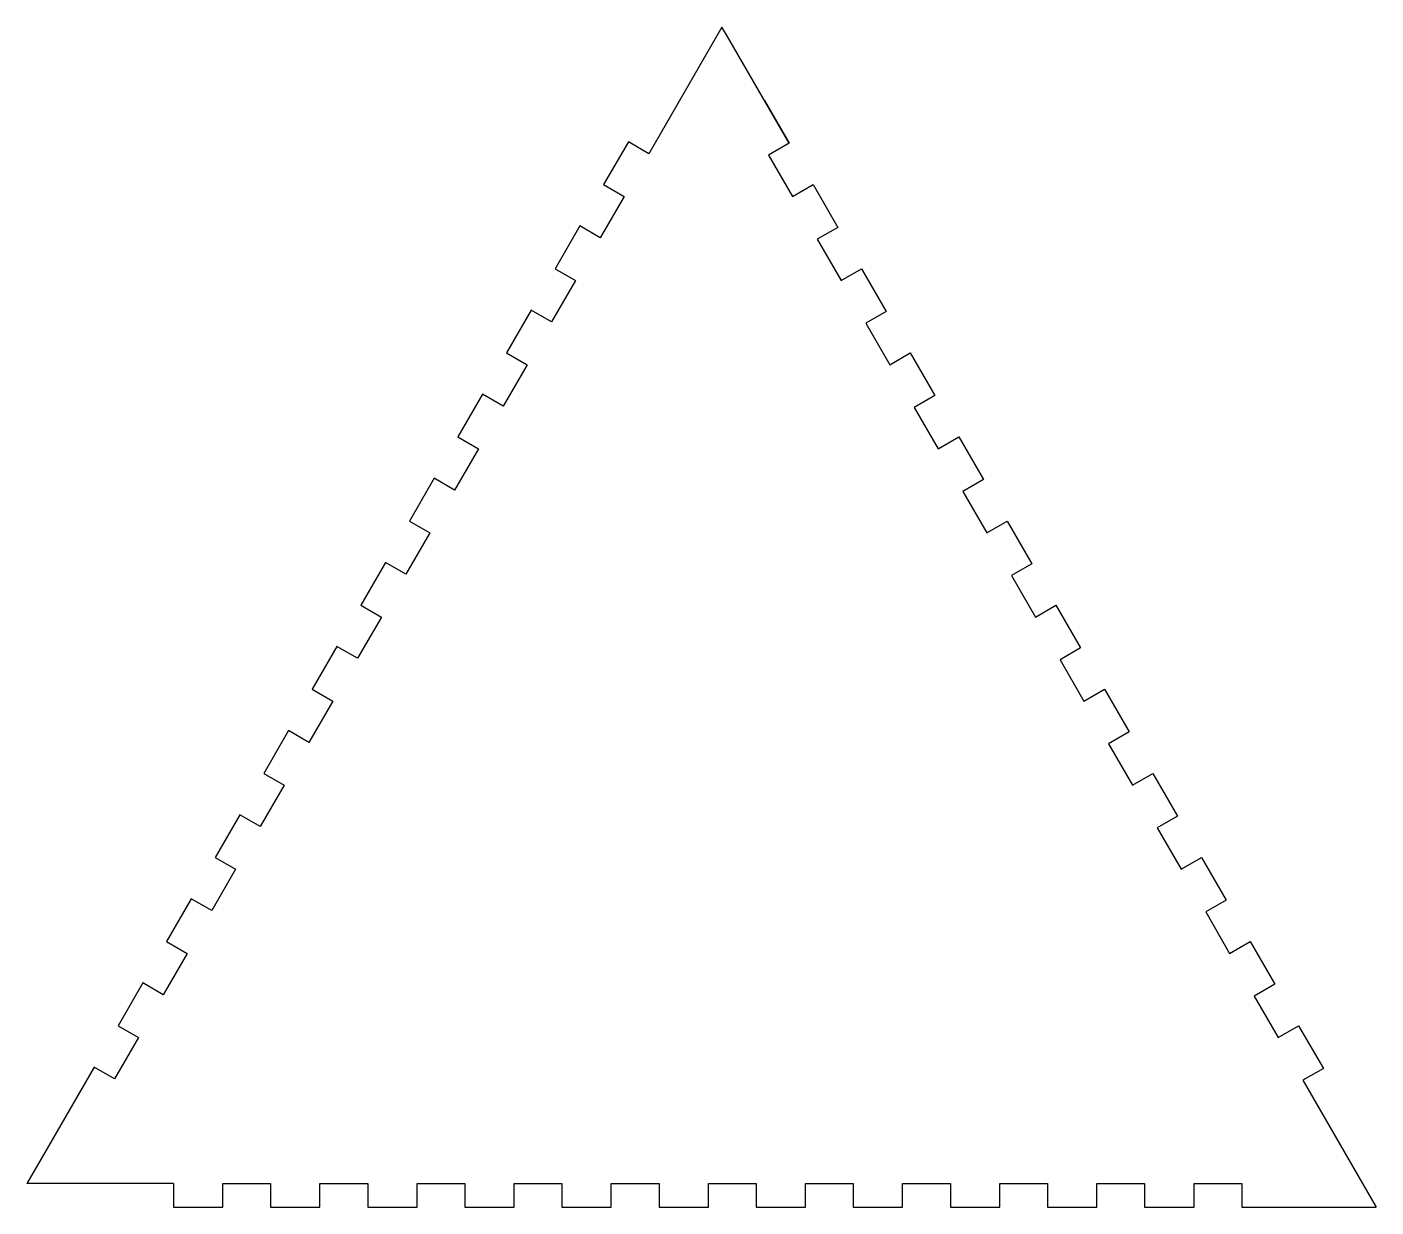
# Model space of a CAD drawing. Header units: inches. Extents: x 593 to 764, y 509 to 659.
import ezdxf

# ---------------------------------------------------------------- set-up
doc = ezdxf.new("R2010")
doc.units = ezdxf.units.IN
doc.header["$MEASUREMENT"] = 0

msp = doc.modelspace()

# ---------------------------------------------------------------- linework, layer by layer
at = {"color": 3}
for p, q in [((681.15, 658.74), (671.88, 642.69)), ((681.73, 657.74), (681.15, 658.74)), ((689.66, 644.01), (681.73, 657.74)), ((686.53, 649.43), (689.66, 644.01)), ((669.29, 644.19), (666.16, 638.78)), ((669.29, 644.19), (666.16, 638.78)), ((671.88, 642.69), (669.29, 644.19)), ((689.66, 644.01), (687.06, 642.51)), ((687.06, 642.51), (690.09, 637.28)), ((668.76, 637.28), (665.73, 632.04)), ((666.16, 638.78), (668.76, 637.28)), ((690.09, 637.28), (692.68, 638.78)), ((692.68, 638.78), (695.81, 633.36)), ((663.14, 633.54), (660.01, 628.12)), ((665.73, 632.04), (663.14, 633.54)), ((695.81, 633.36), (693.21, 631.86)), ((693.21, 631.86), (696.24, 626.62)), ((660.01, 628.12), (662.61, 626.62)), ((696.24, 626.62), (698.83, 628.12)), ((698.83, 628.12), (701.96, 622.71)), ((662.61, 626.62), (659.58, 621.38)), ((656.99, 622.88), (653.86, 617.47)), ((659.58, 621.38), (656.99, 622.88)), ((701.96, 622.71), (699.36, 621.21)), ((699.36, 621.21), (702.39, 615.97)), ((653.86, 617.47), (656.46, 615.97)), ((702.39, 615.97), (704.98, 617.47)), ((704.98, 617.47), (708.11, 612.06)), ((656.46, 615.97), (653.43, 610.73)), ((650.84, 612.23), (647.71, 606.82)), ((653.43, 610.73), (650.84, 612.23)), ((708.11, 612.06), (705.51, 610.56)), ((705.51, 610.56), (708.54, 605.32)), ((647.71, 606.82), (650.31, 605.32)), ((708.54, 605.32), (711.13, 606.82)), ((711.13, 606.82), (714.26, 601.41)), ((650.31, 605.32), (647.28, 600.08)), ((644.69, 601.58), (641.56, 596.17)), ((647.28, 600.08), (644.69, 601.58)), ((714.26, 601.41), (711.66, 599.91)), ((711.66, 599.91), (714.69, 594.67)), ((644.16, 594.67), (641.13, 589.43)), ((641.56, 596.17), (644.16, 594.67)), ((714.69, 594.67), (717.28, 596.17)), ((717.28, 596.17), (720.41, 590.75)), ((638.54, 590.93), (635.41, 585.51)), ((641.13, 589.43), (638.54, 590.93)), ((720.41, 590.75), (717.81, 589.25)), ((717.81, 589.25), (720.84, 584.01)), ((635.41, 585.51), (638.01, 584.01)), ((720.84, 584.01), (723.43, 585.51)), ((723.43, 585.51), (726.56, 580.1)), ((638.01, 584.01), (634.98, 578.78)), ((632.39, 580.28), (629.26, 574.86)), ((634.98, 578.78), (632.39, 580.28)), ((726.56, 580.1), (723.96, 578.6)), ((723.96, 578.6), (726.99, 573.36)), ((629.26, 574.86), (631.86, 573.36)), ((726.99, 573.36), (729.58, 574.86)), ((729.58, 574.86), (732.71, 569.45)), ((631.86, 573.36), (628.83, 568.12)), ((626.24, 569.62), (623.11, 564.21)), ((628.83, 568.12), (626.24, 569.62)), ((732.71, 569.45), (730.11, 567.95)), ((730.11, 567.95), (733.14, 562.71)), ((623.11, 564.21), (625.71, 562.71)), ((733.14, 562.71), (735.73, 564.21)), ((735.73, 564.21), (738.86, 558.8)), ((625.71, 562.71), (622.68, 557.47)), ((620.09, 558.97), (616.96, 553.56)), ((622.68, 557.47), (620.09, 558.97)), ((738.86, 558.8), (736.26, 557.3)), ((736.26, 557.3), (739.29, 552.06)), ((616.96, 553.56), (619.56, 552.06)), ((739.29, 552.06), (741.88, 553.56)), ((741.88, 553.56), (745.01, 548.15)), ((619.56, 552.06), (616.53, 546.82)), ((613.94, 548.32), (610.81, 542.91)), ((616.53, 546.82), (613.94, 548.32)), ((745.01, 548.15), (742.41, 546.65)), ((742.41, 546.65), (745.44, 541.41)), ((610.81, 542.91), (613.41, 541.41)), ((745.44, 541.41), (748.03, 542.91)), ((748.03, 542.91), (751.16, 537.49)), ((613.41, 541.41), (610.38, 536.17)), ((607.79, 537.67), (604.66, 532.25)), ((610.38, 536.17), (607.79, 537.67)), ((751.16, 537.49), (748.56, 535.99)), ((748.56, 535.99), (751.59, 530.75)), ((604.66, 532.25), (607.26, 530.75)), ((751.59, 530.75), (754.18, 532.25)), ((754.18, 532.25), (757.31, 526.84)), ((607.26, 530.75), (604.23, 525.51)), ((601.64, 527.01), (594.29, 514.28)), ((601.64, 527.01), (598.51, 521.6)), ((604.23, 525.51), (601.64, 527.01)), ((757.31, 526.84), (754.71, 525.34)), ((754.71, 525.34), (763.98, 509.28)), ((598.51, 521.6), (594.29, 514.28)), ((594.29, 514.28), (593.71, 513.28)), ((593.71, 513.28), (593.13, 512.28)), ((611.68, 512.28), (593.13, 512.28)), ((611.68, 512.28), (611.68, 509.28)), ((617.93, 509.28), (617.93, 512.28)), ((617.93, 512.28), (623.98, 512.28)), ((623.98, 512.28), (623.98, 509.28)), ((630.23, 509.28), (630.23, 512.28)), ((630.23, 512.28), (636.28, 512.28)), ((636.28, 512.28), (636.28, 509.28)), ((642.53, 509.28), (642.53, 512.28)), ((642.53, 512.28), (648.58, 512.28)), ((648.58, 512.28), (648.58, 509.28)), ((654.83, 509.28), (654.83, 512.28)), ((654.83, 512.28), (660.88, 512.28)), ((660.88, 512.28), (660.88, 509.28)), ((667.13, 509.28), (667.13, 512.28)), ((667.13, 512.28), (673.18, 512.28)), ((673.18, 512.28), (673.18, 509.28)), ((679.43, 509.28), (679.43, 512.28)), ((679.43, 512.28), (685.48, 512.28)), ((685.48, 512.28), (685.48, 509.28)), ((691.73, 509.28), (691.73, 512.28)), ((691.73, 512.28), (697.78, 512.28)), ((697.78, 512.28), (697.78, 509.28)), ((704.03, 509.28), (704.03, 512.28)), ((704.03, 512.28), (710.08, 512.28)), ((710.08, 512.28), (710.08, 509.28)), ((716.33, 509.28), (716.33, 512.28)), ((716.33, 512.28), (722.38, 512.28)), ((722.38, 512.28), (722.38, 509.28)), ((728.63, 509.28), (728.63, 512.28)), ((728.63, 512.28), (734.68, 512.28)), ((734.68, 512.28), (734.68, 509.28)), ((740.93, 509.28), (740.93, 512.28)), ((740.93, 512.28), (746.98, 512.28)), ((746.98, 512.28), (746.98, 509.28)), ((611.68, 509.28), (617.93, 509.28)), ((623.98, 509.28), (630.23, 509.28)), ((636.28, 509.28), (642.53, 509.28)), ((648.58, 509.28), (654.83, 509.28)), ((660.88, 509.28), (667.13, 509.28)), ((673.18, 509.28), (679.43, 509.28)), ((685.48, 509.28), (691.73, 509.28)), ((697.78, 509.28), (704.03, 509.28)), ((710.08, 509.28), (716.33, 509.28)), ((722.38, 509.28), (728.63, 509.28)), ((734.68, 509.28), (740.93, 509.28)), ((746.98, 509.28), (757.23, 509.28)), ((746.98, 509.28), (761.68, 509.28)), ((761.67, 509.28), (761.67, 509.28)), ((761.67, 509.28), (763.98, 509.28))]:
    msp.add_line(p, q, dxfattribs=at)

doc.saveas('drawing.dxf')
